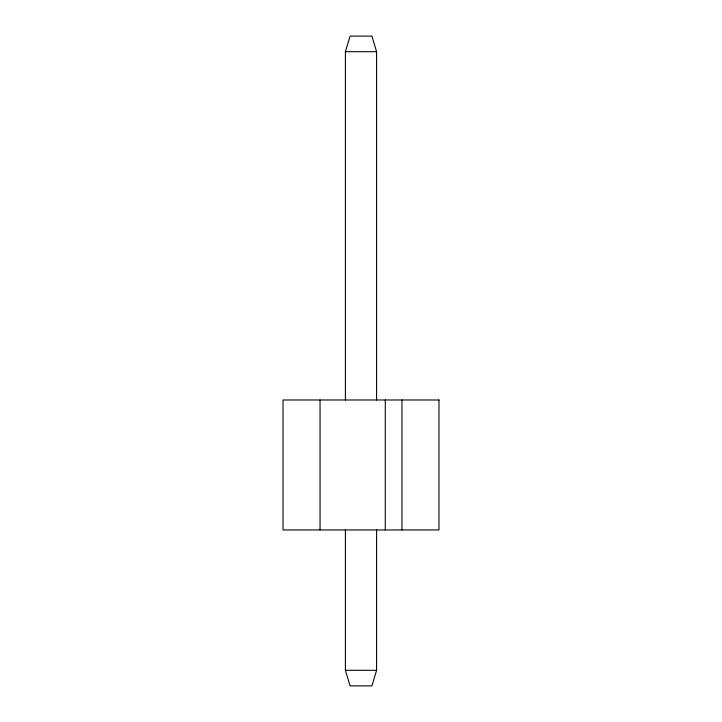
<?xml version="1.0" encoding="UTF-8"?>
<svg xmlns="http://www.w3.org/2000/svg" width="722" height="722" viewBox="0 0 722 722"><rect width="100%" height="100%" fill="white"/><g stroke="black" fill="none" stroke-linecap="round" stroke-linejoin="round"><path stroke-width="1.08" d="M345.405 399.988L345.405 51.695L350.08 36.1L371.92 36.1L376.595 51.695L376.595 399.988M376.595 529.948L376.595 670.305L371.92 685.9L350.08 685.9L345.405 670.305L345.405 529.948M345.405 51.695L376.595 51.695M345.405 670.305L376.595 670.305M401.955 399.988L401.955 529.948M385.277 399.988L385.277 529.948M320.045 399.988L320.045 529.948M438.976 399.988L283.024 399.988L283.024 529.948L438.976 529.948L438.976 399.988"/></g></svg>
